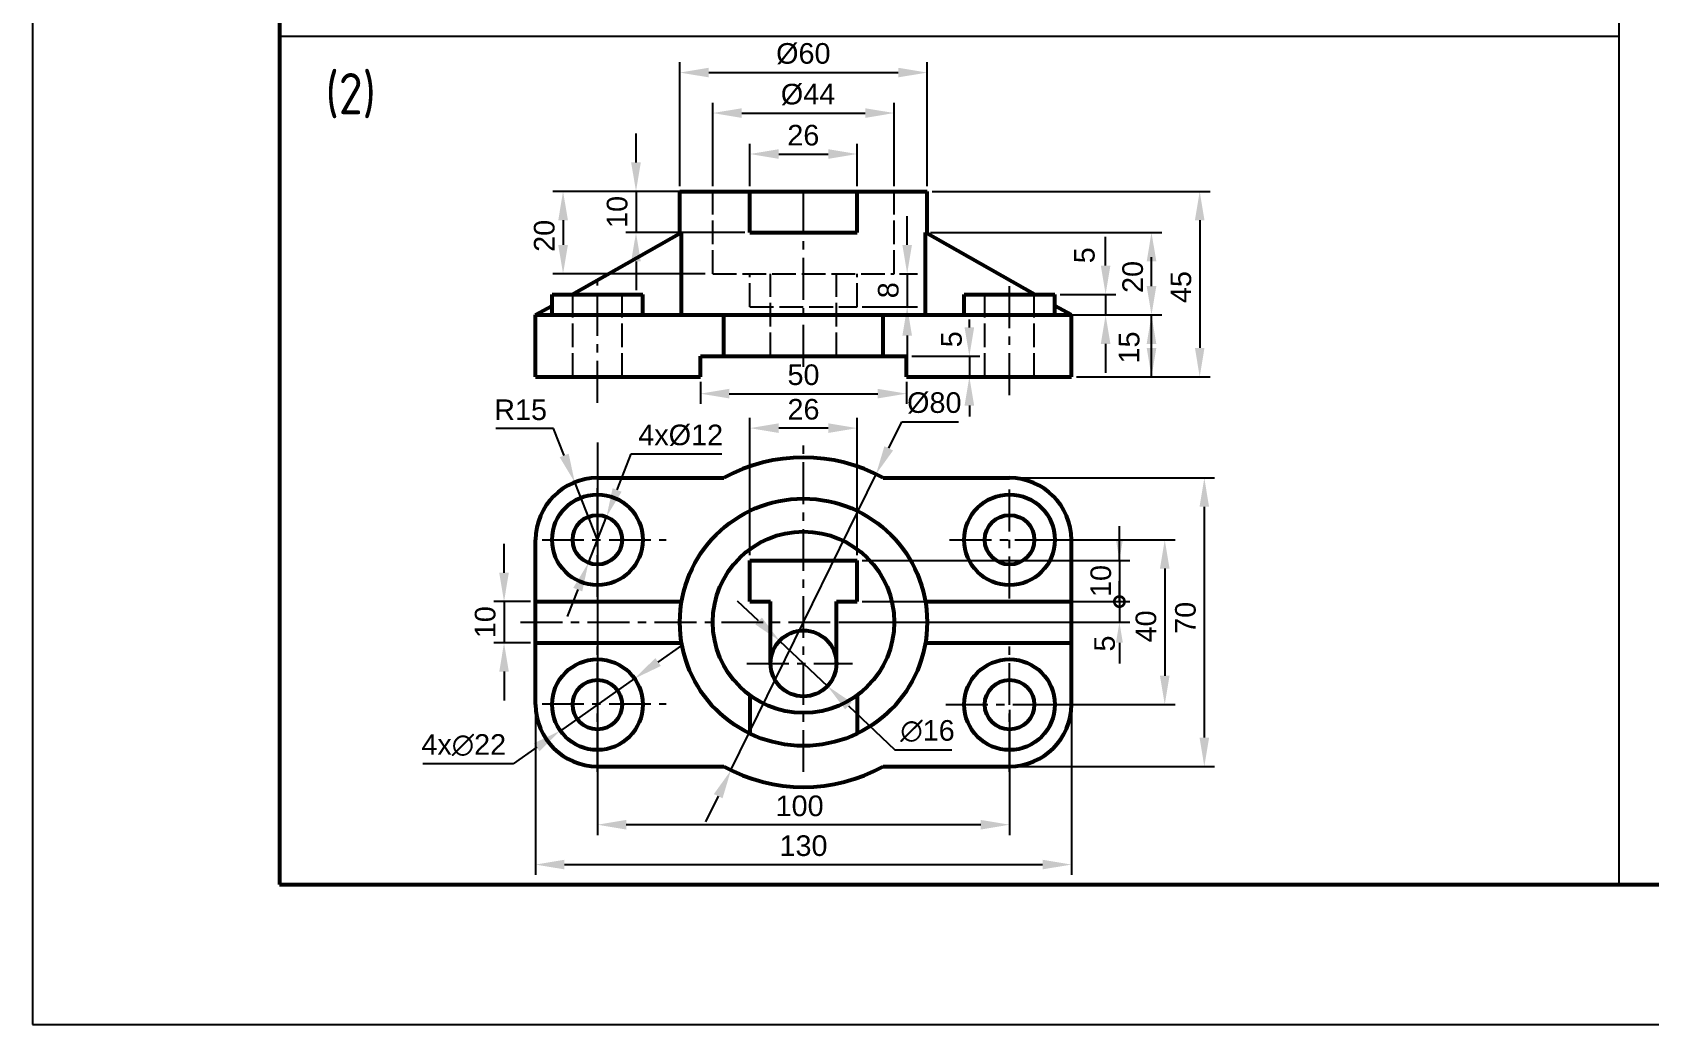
# Model space of a CAD drawing. Header units: millimetres. Extents: x 1492 to 3123, y 858 to 2069.
# Drawn here: x 2344.8 to 2541, y 1173.1 to 1293.5 of the extents above; entities that cross this region are included whole.
import ezdxf

# ---------------------------------------------------------------- set-up
doc = ezdxf.new("R2010")
doc.units = ezdxf.units.MM
doc.header["$LTSCALE"] = 0.8
doc.linetypes.add('ACAD_ISO02W100', pattern=[15, 12, -3])
doc.linetypes.add('CENTER', pattern=[50.8, 31.75, -6.35, 6.35, -6.35])
for name, color, linetype in [('3中心线层', 1, 'CENTER'), ('4虚线层', 6, 'ACAD_ISO02W100'), ('尺寸标注', 250, 'Continuous'), ('细实线', 7, 'Continuous')]:
    doc.layers.add(name, color=color, linetype=linetype)
doc.layers.add('粗实线', color=7, linetype='Continuous', lineweight=53)
doc.styles.get("Standard").update_dxf_attribs({"font": 'ARIAL.TTF'})
doc.styles.add('汉字', font='gbenor.shx', dxfattribs={"height": 5, "bigfont": 'gbcbig.shx'})
doc.dimstyles.new('副本 ISO-26', dxfattribs={"dimtxt": 2.5, "dimasz": 3.5, "dimexe": 1.25, "dimexo": 0.625, "dimgap": 1, "dimtad": 1, "dimtoh": 1, "dimlfac": 2, "dimtxsty": 'Standard', "dimcen": 2.5, "dimadec": 0, "dimazin": 0, "dimtfac": 1, "dimtmove": 0, "dimatfit": 1, "dimfxl": 0, "dimarcsym": 0})

# ---------------------------------------------------------------- blocks, each defined once
blk = doc.blocks.new('*D20')
at = {"layer": 'Defpoints', "color": 0}
for p in [(2463.38, 1239.4), (2463.38, 1204.4), (2487.01, 1204.4)]:
    blk.add_point(p, dxfattribs=at)
at = {"layer": '尺寸标注', "color": 0, "lineweight": -2}
for p, q in [((2464.01, 1239.4), (2488.26, 1239.4)), ((2487.01, 1235.9), (2487.01, 1207.9)), ((2464.01, 1204.4), (2488.26, 1204.4))]:
    blk.add_line(p, q, dxfattribs=at)
at = {"layer": '尺寸标注', "color": 0}
for points in [[(2486.43, 1235.9), (2487.59, 1235.9), (2487.01, 1239.4)], [(2486.43, 1207.9), (2487.59, 1207.9), (2487.01, 1204.4)]]:
    blk.add_solid(points, dxfattribs=at)
at = {"layer": '尺寸标注', "color": 0, "insert": (2484.73, 1222.43), "char_height": 2.5, "attachment_point": 5, "rotation": 90}
blk.add_mtext('70', dxfattribs=at)
blk = doc.blocks.new('*D21')
at = {"layer": 'Defpoints', "color": 0}
for p in [(2463.38, 1231.9), (2463.38, 1211.9), (2482.21, 1211.9)]:
    blk.add_point(p, dxfattribs=at)
at = {"layer": '尺寸标注', "color": 0, "lineweight": -2}
for p, q in [((2464.01, 1231.9), (2483.46, 1231.9)), ((2482.21, 1228.4), (2482.21, 1215.4)), ((2464.01, 1211.9), (2483.46, 1211.9))]:
    blk.add_line(p, q, dxfattribs=at)
at = {"layer": '尺寸标注', "color": 0}
for points in [[(2481.63, 1228.4), (2482.79, 1228.4), (2482.21, 1231.9)], [(2481.63, 1215.4), (2482.79, 1215.4), (2482.21, 1211.9)]]:
    blk.add_solid(points, dxfattribs=at)
at = {"layer": '尺寸标注', "color": 0, "insert": (2479.94, 1221.39), "char_height": 2.5, "attachment_point": 5, "rotation": 90}
blk.add_mtext('40', dxfattribs=at)
blk = doc.blocks.new('_DotSmall')
at = {"color": 0, "linetype": 'ByBlock', "const_width": 0.5}
blk.add_lwpolyline([(-0.0625, 0, 1), (0.0625, 0, 1)], format="xyb", close=True, dxfattribs=at)
blk = doc.blocks.new('*D5')
at = {"layer": 'Defpoints', "color": 0}
for p in [(2410.63, 1238.88), (2413.38, 1231.9)]:
    blk.add_point(p, dxfattribs=at)
at = {"layer": '尺寸标注', "color": 0, "lineweight": -2}
for p, q in [((2408.06, 1245.39), (2401.07, 1245.39)), ((2409.34, 1242.13), (2408.06, 1245.39)), ((2413.38, 1231.9), (2410.63, 1238.88))]:
    blk.add_line(p, q, dxfattribs=at)
at = {"layer": '尺寸标注', "color": 0}
blk.add_solid([(2409.89, 1242.35), (2408.8, 1241.92), (2410.63, 1238.88)], dxfattribs=at)
at = {"layer": '尺寸标注', "color": 0, "insert": (2404.06, 1247.66), "char_height": 2.5, "attachment_point": 5}
blk.add_mtext('R15', dxfattribs=at)
blk = doc.blocks.new('*D22')
at = {"layer": 'Defpoints', "color": 0}
for p in [(2405.88, 1224.4), (2402.05, 1219.4), (2405.88, 1219.4)]:
    blk.add_point(p, dxfattribs=at)
at = {"layer": '尺寸标注', "color": 0, "lineweight": -2}
for p, q in [((2402.05, 1227.9), (2402.05, 1231.4)), ((2405.26, 1224.4), (2400.8, 1224.4)), ((2402.05, 1224.4), (2402.05, 1219.4)), ((2405.26, 1219.4), (2400.8, 1219.4)), ((2402.05, 1215.9), (2402.05, 1212.4))]:
    blk.add_line(p, q, dxfattribs=at)
at = {"layer": '尺寸标注', "color": 0}
for points in [[(2401.47, 1227.9), (2402.63, 1227.9), (2402.05, 1224.4)], [(2401.47, 1215.9), (2402.63, 1215.9), (2402.05, 1219.4)]]:
    blk.add_solid(points, dxfattribs=at)
at = {"layer": '尺寸标注', "color": 0, "insert": (2399.77, 1221.9), "char_height": 2.5, "attachment_point": 5, "rotation": 90}
blk.add_mtext('10', dxfattribs=at)
blk = doc.blocks.new('*D6')
at = {"layer": 'Defpoints', "color": 0}
for p in [(2413.38, 1244.31), (2463.38, 1211.9), (2413.38, 1197.33)]:
    blk.add_point(p, dxfattribs=at)
at = {"layer": '尺寸标注', "color": 0, "lineweight": -2}
for p, q in [((2413.38, 1243.69), (2413.38, 1196.08)), ((2463.38, 1211.27), (2463.38, 1196.08)), ((2459.88, 1197.33), (2416.88, 1197.33))]:
    blk.add_line(p, q, dxfattribs=at)
at = {"layer": '尺寸标注', "color": 0}
for points in [[(2416.88, 1197.91), (2416.88, 1196.74), (2413.38, 1197.33)], [(2459.88, 1197.91), (2459.88, 1196.74), (2463.38, 1197.33)]]:
    blk.add_solid(points, dxfattribs=at)
at = {"layer": '尺寸标注', "color": 0, "insert": (2437.91, 1199.6), "char_height": 2.5, "attachment_point": 5}
blk.add_mtext('100', dxfattribs=at)
blk = doc.blocks.new('*D23')
at = {"layer": 'Defpoints', "color": 0}
for p in [(2431.88, 1245.45), (2431.88, 1229.4), (2444.88, 1229.4)]:
    blk.add_point(p, dxfattribs=at)
at = {"layer": '尺寸标注', "color": 0, "lineweight": -2}
for p, q in [((2431.88, 1230.02), (2431.88, 1246.7)), ((2444.88, 1230.02), (2444.88, 1246.7)), ((2441.38, 1245.45), (2435.38, 1245.45))]:
    blk.add_line(p, q, dxfattribs=at)
at = {"layer": '尺寸标注', "color": 0}
for points in [[(2435.38, 1246.03), (2435.38, 1244.86), (2431.88, 1245.45)], [(2441.38, 1246.03), (2441.38, 1244.86), (2444.88, 1245.45)]]:
    blk.add_solid(points, dxfattribs=at)
at = {"layer": '尺寸标注', "color": 0, "insert": (2438.38, 1247.72), "char_height": 2.5, "attachment_point": 5}
blk.add_mtext('26', dxfattribs=at)
blk = doc.blocks.new('*D24')
at = {"layer": 'Defpoints', "color": 0}
for p in [(2425.88, 1251.68), (2450.88, 1251.68), (2450.88, 1249.63)]:
    blk.add_point(p, dxfattribs=at)
at = {"layer": '尺寸标注', "color": 0, "lineweight": -2}
for p, q in [((2425.88, 1251.05), (2425.88, 1248.38)), ((2450.88, 1251.05), (2450.88, 1248.38)), ((2429.38, 1249.63), (2447.38, 1249.63))]:
    blk.add_line(p, q, dxfattribs=at)
at = {"layer": '尺寸标注', "color": 0}
for points in [[(2429.38, 1250.22), (2429.38, 1249.05), (2425.88, 1249.63)], [(2447.38, 1250.22), (2447.38, 1249.05), (2450.88, 1249.63)]]:
    blk.add_solid(points, dxfattribs=at)
at = {"layer": '尺寸标注', "color": 0, "insert": (2438.38, 1251.91), "char_height": 2.5, "attachment_point": 5}
blk.add_mtext('50', dxfattribs=at)
blk = doc.blocks.new('*D25')
at = {"layer": 'Defpoints', "color": 0}
for p in [(2453.17, 1269.18), (2480.6, 1269.18), (2470.88, 1259.18)]:
    blk.add_point(p, dxfattribs=at)
at = {"layer": '尺寸标注', "color": 0, "lineweight": -2}
for p, q in [((2453.8, 1269.18), (2481.85, 1269.18)), ((2480.6, 1262.68), (2480.6, 1265.68)), ((2471.51, 1259.18), (2481.85, 1259.18))]:
    blk.add_line(p, q, dxfattribs=at)
at = {"layer": '尺寸标注', "color": 0}
for points in [[(2480.02, 1265.68), (2481.19, 1265.68), (2480.6, 1269.18)], [(2480.02, 1262.68), (2481.19, 1262.68), (2480.6, 1259.18)]]:
    blk.add_solid(points, dxfattribs=at)
at = {"layer": '尺寸标注', "color": 0, "insert": (2478.33, 1263.79), "char_height": 2.5, "attachment_point": 5, "rotation": 90}
blk.add_mtext('20', dxfattribs=at)
blk = doc.blocks.new('*D26')
at = {"layer": 'Defpoints', "color": 0}
for p in [(2453.38, 1274.18), (2470.88, 1251.68), (2486.45, 1251.68)]:
    blk.add_point(p, dxfattribs=at)
at = {"layer": '尺寸标注', "color": 0, "lineweight": -2}
for p, q in [((2454.01, 1274.18), (2487.7, 1274.18)), ((2486.45, 1270.68), (2486.45, 1255.18)), ((2471.51, 1251.68), (2487.7, 1251.68))]:
    blk.add_line(p, q, dxfattribs=at)
at = {"layer": '尺寸标注', "color": 0}
for points in [[(2485.87, 1270.68), (2487.03, 1270.68), (2486.45, 1274.18)], [(2485.87, 1255.18), (2487.03, 1255.18), (2486.45, 1251.68)]]:
    blk.add_solid(points, dxfattribs=at)
at = {"layer": '尺寸标注', "color": 0, "insert": (2484.18, 1262.56), "char_height": 2.5, "attachment_point": 5, "rotation": 90}
blk.add_mtext('45', dxfattribs=at)
blk = doc.blocks.new('*D27')
at = {"layer": 'Defpoints', "color": 0}
for p in [(2444.88, 1278.71), (2431.88, 1274.18), (2444.88, 1274.18)]:
    blk.add_point(p, dxfattribs=at)
at = {"layer": '尺寸标注', "color": 0, "lineweight": -2}
for p, q in [((2431.88, 1274.8), (2431.88, 1279.96)), ((2444.88, 1274.8), (2444.88, 1279.96)), ((2435.38, 1278.71), (2441.38, 1278.71))]:
    blk.add_line(p, q, dxfattribs=at)
at = {"layer": '尺寸标注', "color": 0}
for points in [[(2435.38, 1279.29), (2435.38, 1278.12), (2431.88, 1278.71)], [(2441.38, 1279.29), (2441.38, 1278.12), (2444.88, 1278.71)]]:
    blk.add_solid(points, dxfattribs=at)
at = {"layer": '尺寸标注', "color": 0, "insert": (2438.36, 1280.98), "char_height": 2.5, "attachment_point": 5}
blk.add_mtext('26', dxfattribs=at)
blk = doc.blocks.new('*D28')
at = {"layer": 'Defpoints', "color": 0}
for p in [(2427.38, 1274.18), (2409.21, 1264.18), (2427.07, 1264.18)]:
    blk.add_point(p, dxfattribs=at)
at = {"layer": '尺寸标注', "color": 0, "lineweight": -2}
for p, q in [((2426.76, 1274.18), (2407.96, 1274.18)), ((2409.21, 1270.68), (2409.21, 1267.68)), ((2426.44, 1264.18), (2407.96, 1264.18))]:
    blk.add_line(p, q, dxfattribs=at)
at = {"layer": '尺寸标注', "color": 0}
for points in [[(2408.63, 1270.68), (2409.8, 1270.68), (2409.21, 1274.18)], [(2408.63, 1267.68), (2409.8, 1267.68), (2409.21, 1264.18)]]:
    blk.add_solid(points, dxfattribs=at)
at = {"layer": '尺寸标注', "color": 0, "insert": (2406.94, 1268.78), "char_height": 2.5, "attachment_point": 5, "rotation": 90}
blk.add_mtext('20', dxfattribs=at)
blk = doc.blocks.new('*D29')
at = {"layer": 'Defpoints', "color": 0}
for p in [(2431.88, 1274.18), (2418.06, 1269.18), (2431.88, 1269.18)]:
    blk.add_point(p, dxfattribs=at)
at = {"layer": '尺寸标注', "color": 0, "lineweight": -2}
for p, q in [((2418.06, 1277.68), (2418.06, 1281.18)), ((2431.26, 1274.18), (2416.81, 1274.18)), ((2418.06, 1274.18), (2418.06, 1269.18)), ((2431.26, 1269.18), (2416.81, 1269.18)), ((2418.06, 1265.68), (2418.06, 1262.18))]:
    blk.add_line(p, q, dxfattribs=at)
at = {"layer": '尺寸标注', "color": 0}
for points in [[(2417.47, 1277.68), (2418.64, 1277.68), (2418.06, 1274.18)], [(2417.47, 1265.68), (2418.64, 1265.68), (2418.06, 1269.18)]]:
    blk.add_solid(points, dxfattribs=at)
at = {"layer": '尺寸标注', "color": 0, "insert": (2415.78, 1271.68), "char_height": 2.5, "attachment_point": 5, "rotation": 90}
blk.add_mtext('10', dxfattribs=at)
blk = doc.blocks.new('*D30')
at = {"layer": 'Defpoints', "color": 0}
for p in [(2453.38, 1288.59), (2423.38, 1274.18), (2453.38, 1274.18)]:
    blk.add_point(p, dxfattribs=at)
at = {"layer": '尺寸标注', "color": 0, "lineweight": -2}
for p, q in [((2423.38, 1274.8), (2423.38, 1289.84)), ((2453.38, 1274.8), (2453.38, 1289.84)), ((2426.88, 1288.59), (2449.88, 1288.59))]:
    blk.add_line(p, q, dxfattribs=at)
at = {"layer": '尺寸标注', "color": 0}
for points in [[(2426.88, 1289.17), (2426.88, 1288.01), (2423.38, 1288.59)], [(2449.88, 1289.17), (2449.88, 1288.01), (2453.38, 1288.59)]]:
    blk.add_solid(points, dxfattribs=at)
at = {"layer": '尺寸标注', "color": 0, "insert": (2438.36, 1290.87), "char_height": 2.5, "attachment_point": 5}
blk.add_mtext('%%C60', dxfattribs=at)
blk = doc.blocks.new('*D31')
at = {"layer": 'Defpoints', "color": 0}
for p in [(2449.38, 1283.68), (2427.38, 1274.18), (2449.38, 1274.18)]:
    blk.add_point(p, dxfattribs=at)
at = {"layer": '尺寸标注', "color": 0, "lineweight": -2}
for p, q in [((2427.38, 1274.8), (2427.38, 1284.93)), ((2430.88, 1283.68), (2445.88, 1283.68)), ((2449.38, 1274.8), (2449.38, 1284.93))]:
    blk.add_line(p, q, dxfattribs=at)
at = {"layer": '尺寸标注', "color": 0}
for points in [[(2430.88, 1284.26), (2430.88, 1283.09), (2427.38, 1283.68)], [(2445.88, 1284.26), (2445.88, 1283.09), (2449.38, 1283.68)]]:
    blk.add_solid(points, dxfattribs=at)
at = {"layer": '尺寸标注', "color": 0, "insert": (2438.93, 1285.93), "char_height": 2.5, "attachment_point": 5}
blk.add_mtext('%%C44', dxfattribs=at)
blk = doc.blocks.new('*D61')
at = {"layer": 'Defpoints', "color": 0}
for p in [(2449.38, 1264.18), (2444.88, 1260.18), (2450.96, 1260.18)]:
    blk.add_point(p, dxfattribs=at)
at = {"layer": '尺寸标注', "color": 0, "lineweight": -2}
for p, q in [((2450.96, 1267.68), (2450.96, 1271.18)), ((2450.01, 1264.18), (2452.21, 1264.18)), ((2450.96, 1264.18), (2450.96, 1260.18)), ((2445.51, 1260.18), (2452.21, 1260.18)), ((2450.96, 1256.68), (2450.96, 1253.18))]:
    blk.add_line(p, q, dxfattribs=at)
at = {"layer": '尺寸标注', "color": 0}
for points in [[(2450.38, 1267.68), (2451.54, 1267.68), (2450.96, 1264.18)], [(2450.38, 1256.68), (2451.54, 1256.68), (2450.96, 1260.18)]]:
    blk.add_solid(points, dxfattribs=at)
at = {"layer": '尺寸标注', "color": 0, "insert": (2448.68, 1262.18), "char_height": 2.5, "attachment_point": 5, "rotation": 90}
blk.add_mtext('8', dxfattribs=at)
blk = doc.blocks.new('*D62')
at = {"layer": 'Defpoints', "color": 0}
for p in [(2435.47, 1219.65), (2441.29, 1214.15)]:
    blk.add_point(p, dxfattribs=at)
at = {"layer": '尺寸标注', "color": 0, "lineweight": -2}
for p, q in [((2432.93, 1222.05), (2430.39, 1224.45)), ((2435.47, 1219.65), (2441.29, 1214.15)), ((2443.83, 1211.75), (2449.48, 1206.41)), ((2449.48, 1206.41), (2456.39, 1206.41))]:
    blk.add_line(p, q, dxfattribs=at)
at = {"layer": '尺寸标注', "color": 0}
for points in [[(2433.33, 1222.47), (2432.53, 1221.63), (2435.47, 1219.65)], [(2444.23, 1212.17), (2443.43, 1211.32), (2441.29, 1214.15)]]:
    blk.add_solid(points, dxfattribs=at)
at = {"layer": '尺寸标注', "color": 0, "insert": (2453.43, 1208.69), "char_height": 2.5, "attachment_point": 5}
blk.add_mtext('∅16', dxfattribs=at)
blk = doc.blocks.new('*D63')
at = {"layer": 'Defpoints', "color": 0}
for p in [(2417.88, 1215.06), (2408.88, 1208.74)]:
    blk.add_point(p, dxfattribs=at)
at = {"layer": '尺寸标注', "color": 0, "lineweight": -2}
for p, q in [((2420.75, 1217.07), (2423.61, 1219.08)), ((2417.88, 1215.06), (2408.88, 1208.74)), ((2406.01, 1206.73), (2403.15, 1204.72)), ((2403.15, 1204.72), (2392.18, 1204.72))]:
    blk.add_line(p, q, dxfattribs=at)
at = {"layer": '尺寸标注', "color": 0}
for points in [[(2420.41, 1217.55), (2421.08, 1216.59), (2417.88, 1215.06)], [(2405.68, 1207.21), (2406.35, 1206.25), (2408.88, 1208.74)]]:
    blk.add_solid(points, dxfattribs=at)
at = {"layer": '尺寸标注', "color": 0, "insert": (2397.16, 1206.98), "char_height": 2.5, "attachment_point": 5}
blk.add_mtext('4x∅22', dxfattribs=at)
blk = doc.blocks.new('*D66')
at = {"layer": 'Defpoints', "color": 0}
for p in [(2447.18, 1239.86), (2429.58, 1203.94)]:
    blk.add_point(p, dxfattribs=at)
at = {"layer": '尺寸标注', "color": 0, "lineweight": -2}
for p, q in [((2448.72, 1243), (2450.3, 1246.22)), ((2450.3, 1246.22), (2457.2, 1246.22)), ((2429.58, 1203.94), (2447.18, 1239.86)), ((2428.04, 1200.8), (2426.5, 1197.66))]:
    blk.add_line(p, q, dxfattribs=at)
at = {"layer": '尺寸标注', "color": 0}
for points in [[(2448.2, 1243.26), (2449.25, 1242.74), (2447.18, 1239.86)], [(2427.51, 1201.05), (2428.56, 1200.54), (2429.58, 1203.94)]]:
    blk.add_solid(points, dxfattribs=at)
at = {"layer": '尺寸标注', "color": 0, "insert": (2454.25, 1248.5), "char_height": 2.5, "attachment_point": 5}
blk.add_mtext('%%C80', dxfattribs=at)
blk = doc.blocks.new('*D74')
at = {"layer": 'Defpoints', "color": 0}
for p in [(2405.88, 1211.9), (2470.88, 1211.9), (2470.88, 1192.49)]:
    blk.add_point(p, dxfattribs=at)
at = {"layer": '尺寸标注', "color": 0, "lineweight": -2}
for p, q in [((2405.88, 1211.27), (2405.88, 1191.24)), ((2470.88, 1211.27), (2470.88, 1191.24)), ((2409.38, 1192.49), (2467.38, 1192.49))]:
    blk.add_line(p, q, dxfattribs=at)
at = {"layer": '尺寸标注', "color": 0}
for points in [[(2409.38, 1193.08), (2409.38, 1191.91), (2405.88, 1192.49)], [(2467.38, 1193.08), (2467.38, 1191.91), (2470.88, 1192.49)]]:
    blk.add_solid(points, dxfattribs=at)
at = {"layer": '尺寸标注', "color": 0, "insert": (2438.38, 1194.77), "char_height": 2.5, "attachment_point": 5}
blk.add_mtext('130', dxfattribs=at)
blk = doc.blocks.new('*D76')
at = {"layer": 'Defpoints', "color": 0}
for p in [(2414.48, 1234.69), (2412.28, 1229.11)]:
    blk.add_point(p, dxfattribs=at)
at = {"layer": '尺寸标注', "color": 0, "lineweight": -2}
for p, q in [((2415.77, 1237.95), (2417.49, 1242.33)), ((2417.49, 1242.33), (2428.46, 1242.33)), ((2412.28, 1229.11), (2414.48, 1234.69)), ((2410.99, 1225.85), (2409.71, 1222.6))]:
    blk.add_line(p, q, dxfattribs=at)
at = {"layer": '尺寸标注', "color": 0}
for points in [[(2415.22, 1238.16), (2416.31, 1237.73), (2414.48, 1234.69)], [(2410.45, 1226.07), (2411.54, 1225.64), (2412.28, 1229.11)]]:
    blk.add_solid(points, dxfattribs=at)
at = {"layer": '尺寸标注', "color": 0, "insert": (2423.48, 1244.58), "char_height": 2.5, "attachment_point": 5}
blk.add_mtext('4x%%c12', dxfattribs=at)

msp = doc.modelspace()

# ---------------------------------------------------------------- linework, layer by layer
at = {"layer": '3中心线层', "color": 7, "ltscale": 0.2}
for p, q in [((2438.3803, 1252.9007), (2438.3803, 1274.1756)), ((2413.3803, 1248.5167), (2413.3803, 1263.4106)), ((2463.3803, 1249.449), (2463.3803, 1263.4106)), ((2438.3803, 1203.7298), (2438.3803, 1244.3522)), ((2413.3803, 1224.9638), (2413.3803, 1238.5303)), ((2463.3803, 1224.7754), (2463.3803, 1238.5303)), ((2406.6594, 1231.8991), (2421.7322, 1231.8991)), ((2456.1032, 1231.8991), (2470.1498, 1231.8991)), ((2404.0437, 1221.8991), (2470.8803, 1221.8991)), ((2413.3803, 1203.7298), (2413.3803, 1219.4995)), ((2463.3803, 1203.7298), (2463.3803, 1219.1227)), ((2431.5213, 1216.8991), (2444.3075, 1216.8991)), ((2406.6594, 1211.9826), (2421.7322, 1211.9826)), ((2455.6682, 1211.8991), (2469.8716, 1211.8991))]:
    msp.add_line(p, q, dxfattribs=at)
at = {"layer": '4虚线层', "color": 7, "ltscale": 0.3}
for p, q in [((2427.3803, 1264.1756), (2427.3803, 1274.1756)), ((2449.3803, 1264.1756), (2449.3803, 1274.1756)), ((2427.3803, 1264.1756), (2449.3803, 1264.1756)), ((2431.8803, 1260.1756), (2431.8803, 1264.1756)), ((2434.3803, 1254.1756), (2434.3803, 1264.1756)), ((2442.3803, 1254.1756), (2442.3803, 1264.1756)), ((2444.8803, 1260.1756), (2444.8803, 1264.1756)), ((2410.3803, 1251.6756), (2410.3803, 1261.6756)), ((2416.3803, 1251.6756), (2416.3803, 1261.6756)), ((2431.8803, 1260.1756), (2444.8803, 1260.1756)), ((2460.3803, 1251.6756), (2460.3803, 1261.6756)), ((2466.3803, 1251.6756), (2466.3803, 1261.6756))]:
    msp.add_line(p, q, dxfattribs=at)
at = {"layer": '尺寸标注', "color": 7}
for p, q in [((2475.034, 1265.1756), (2475.034, 1268.6756)), ((2480.603, 1262.6756), (2480.603, 1266.1756)), ((2469.5053, 1261.6756), (2476.284, 1261.6756)), ((2475.034, 1261.6756), (2475.034, 1259.1756)), ((2458.5065, 1257.6756), (2458.5065, 1258.6141)), ((2469.5053, 1259.1756), (2476.284, 1259.1756)), ((2471.5053, 1259.1756), (2481.853, 1259.1756)), ((2480.603, 1251.6756), (2480.603, 1259.1756)), ((2451.5053, 1254.1756), (2459.7565, 1254.1756)), ((2458.5065, 1254.1756), (2458.5065, 1251.6756)), ((2475.034, 1255.6756), (2475.034, 1252.1756)), ((2451.5053, 1251.6756), (2459.7565, 1251.6756)), ((2471.5053, 1251.6756), (2481.853, 1251.6756)), ((2458.5065, 1248.1756), (2458.5065, 1246.8526)), ((2476.7107, 1229.3991), (2476.7107, 1233.5435)), ((2445.5053, 1229.3991), (2477.9607, 1229.3991)), ((2476.7107, 1229.3991), (2476.7107, 1224.3991)), ((2476.7107, 1224.3991), (2476.7107, 1226.8991)), ((2445.5053, 1224.3991), (2477.9607, 1224.3991)), ((2445.5053, 1224.3991), (2477.9607, 1224.3991)), ((2476.7107, 1224.3991), (2476.7107, 1221.8991)), ((2443.3178, 1221.8991), (2477.9607, 1221.8991)), ((2476.7107, 1219.3991), (2476.7107, 1216.8991))]:
    msp.add_line(p, q, dxfattribs=at)
for points in [[(2474.4507, 1265.1756), (2475.6173, 1265.1756), (2475.034, 1261.6756)], [(2474.4507, 1255.6756), (2475.6173, 1255.6756), (2475.034, 1259.1756)], [(2480.0197, 1255.6756), (2481.1864, 1255.6756), (2480.603, 1259.1756)], [(2457.9232, 1257.6756), (2459.0899, 1257.6756), (2458.5065, 1254.1756)], [(2480.0197, 1255.1756), (2481.1864, 1255.1756), (2480.603, 1251.6756)], [(2457.9232, 1248.1756), (2459.0899, 1248.1756), (2458.5065, 1251.6756)], [(2476.294, 1231.8991), (2477.1273, 1231.8991), (2476.7107, 1229.3991)], [(2476.294, 1219.3991), (2477.1273, 1219.3991), (2476.7107, 1221.8991)]]:
    msp.add_solid(points, dxfattribs=at)
at = {"layer": '粗实线', "color": 7}
for p, q in [((2374.8208, 1418.0687), (2374.8208, 1190.0687)), ((2423.3803, 1274.1756), (2453.3803, 1274.1756)), ((2423.3803, 1269.0572), (2423.3803, 1274.1756)), ((2431.8803, 1269.1756), (2431.8803, 1274.1756)), ((2444.8803, 1269.1756), (2444.8803, 1274.1756)), ((2453.3803, 1269.0572), (2453.3803, 1274.1756)), ((2410.3078, 1261.6756), (2423.5901, 1269.1756)), ((2423.5901, 1259.1756), (2423.5901, 1269.1756)), ((2431.8803, 1269.1756), (2444.8803, 1269.1756)), ((2453.1705, 1259.1756), (2453.1705, 1269.1756)), ((2466.4529, 1261.6756), (2453.1705, 1269.1756)), ((2405.8803, 1259.1756), (2407.8803, 1260.305)), ((2407.8803, 1261.6756), (2418.8803, 1261.6756)), ((2407.8803, 1259.1756), (2407.8803, 1261.6756)), ((2418.8803, 1259.1756), (2418.8803, 1261.6756)), ((2457.8803, 1261.6756), (2468.8803, 1261.6756)), ((2457.8803, 1259.1756), (2457.8803, 1261.6756)), ((2468.8803, 1259.1756), (2468.8803, 1261.6756)), ((2470.8803, 1259.1756), (2468.8803, 1260.305)), ((2405.8803, 1259.1756), (2470.8803, 1259.1756)), ((2405.8803, 1251.6756), (2405.8803, 1259.1756)), ((2428.6979, 1254.1756), (2428.6979, 1259.1756)), ((2448.0628, 1254.1756), (2448.0628, 1259.1756)), ((2470.8803, 1251.6756), (2470.8803, 1259.1756)), ((2425.8803, 1251.6756), (2425.8803, 1254.1756)), ((2425.8803, 1254.1756), (2450.8803, 1254.1756)), ((2450.8803, 1251.6756), (2450.8803, 1254.1756)), ((2405.8803, 1251.6756), (2425.8803, 1251.6756)), ((2450.8803, 1251.6756), (2470.8803, 1251.6756)), ((2413.3803, 1239.3991), (2428.6979, 1239.3991)), ((2448.0628, 1239.3991), (2463.3803, 1239.3991)), ((2405.8803, 1211.8991), (2405.8803, 1231.8991)), ((2405.8803, 1221.8991), (2405.8803, 1231.8991)), ((2470.8803, 1211.8991), (2470.8803, 1231.8991)), ((2470.8803, 1224.3991), (2470.8803, 1231.8991)), ((2431.8803, 1229.3991), (2444.8803, 1229.3991)), ((2431.8803, 1224.3991), (2431.8803, 1229.3991)), ((2444.8803, 1224.3991), (2444.8803, 1229.3991)), ((2405.8803, 1224.3991), (2423.5901, 1224.3991)), ((2431.8803, 1224.3991), (2434.3803, 1224.3991)), ((2434.3803, 1216.8991), (2434.3803, 1224.3991)), ((2442.3803, 1224.3991), (2444.8803, 1224.3991)), ((2442.3803, 1216.8991), (2442.3803, 1224.3991)), ((2453.1705, 1224.3991), (2470.8803, 1224.3991)), ((2405.8803, 1219.3991), (2423.5901, 1219.3991)), ((2453.1705, 1219.3991), (2470.8803, 1219.3991)), ((2431.8803, 1213.0249), (2431.8803, 1208.3806)), ((2444.8803, 1213.0249), (2444.8803, 1208.3806)), ((2413.3803, 1204.3991), (2428.6979, 1204.3991)), ((2448.0628, 1204.3991), (2463.3803, 1204.3991)), ((2374.8208, 1190.0687), (2699.8208, 1190.0687))]:
    msp.add_line(p, q, dxfattribs=at)
for centre, radius in [((2413.3803, 1231.8991), 5.5), ((2438.3803, 1221.8991), 15), ((2463.3803, 1231.8991), 5.5), ((2413.3803, 1231.8991), 3), ((2463.3803, 1231.8991), 3), ((2438.3803, 1221.8991), 11), ((2438.3803, 1216.8991), 4), ((2413.3803, 1211.8991), 5.5), ((2463.3803, 1211.8991), 5.5), ((2413.3803, 1211.8991), 3), ((2463.3803, 1211.8991), 3)]:
    msp.add_circle(centre, radius, dxfattribs=at)
for centre, radius, start, end in [((2438.3803, 1221.8991), 20, 61.044976, 118.955024), ((2413.3803, 1231.8991), 7.5, 90, 180), ((2463.3803, 1231.8991), 7.5, 0, 90), ((2413.3803, 1211.8991), 7.5, 180, 270), ((2463.3803, 1211.8991), 7.5, 270, 0), ((2438.3803, 1221.8991), 20, 241.044976, 298.955024)]:
    msp.add_arc(centre, radius, start, end, dxfattribs=at)
at = {"layer": '细实线', "color": 7}
for p, q in [((2344.8208, 1438.0687), (2344.8208, 1173.0687)), ((2537.3208, 1410.0687), (2537.3208, 1190.0687)), ((2374.8208, 1293.0155), (2537.3208, 1293.0155)), ((2344.8208, 1173.0687), (2716.8208, 1173.0687))]:
    msp.add_line(p, q, dxfattribs=at)

# ---------------------------------------------------------------- block references
at = {"layer": '尺寸标注', "color": 7, "xscale": 2.5, "yscale": 2.5, "zscale": 2.5, "rotation": 270}
msp.add_blockref('_DotSmall', (2476.7107, 1224.3991), dxfattribs=at)
msp.add_blockref('_DotSmall', (2476.7107, 1224.3991), dxfattribs=at)

# ---------------------------------------------------------------- texts
at = {"layer": '尺寸标注', "color": 7, "char_height": 2.5, "attachment_point": 5, "rotation": 90}
for s, insert in [('5', (2472.4688, 1266.4209)), ('5', (2456.3491, 1256.2316)), ('15', (2477.8996, 1255.2311)), ('10', (2474.4607, 1226.8991)), ('5', (2474.9246, 1219.3114))]:
    msp.add_mtext(s, dxfattribs=dict(at, insert=insert))
at = {"layer": '细实线', "color": 7, "insert": (2380.4031, 1288.5357), "char_height": 5, "attachment_point": 1, "style": '汉字'}
msp.add_mtext_dynamic_manual_height_columns('(2)', width=12.697354, gutter_width=25, heights=[0], dxfattribs=at)

# ---------------------------------------------------------------- dimensions: what is measured, and where the dimension line sits
at = {"layer": '尺寸标注', "color": 7}
for base, p1, p2, text, picture, middle in [((2453.3803, 1288.5901), (2423.3803, 1274.1756), (2453.3803, 1274.1756), '%%C<>', '*D30', (2438.3565, 1288.5901)), ((2449.3803, 1283.6765), (2427.3803, 1274.1756), (2449.3803, 1274.1756), '%%C44', '*D31', (2438.9253, 1283.6765))]:
    dim = msp.add_linear_dim(base=base, p1=p1, p2=p2, text=text, dimstyle='副本 ISO-26', dxfattribs=at)
    dim.commit()
    dim.dimension.update_dxf_attribs({"geometry": picture, "text_midpoint": middle, "dimtype": 160})
for base, p1, p2, picture, middle in [((2444.8803, 1278.7069), (2431.8803, 1274.1756), (2444.8803, 1274.1756), '*D27', (2438.3565, 1278.7069)), ((2450.8803, 1249.632), (2425.8803, 1251.6756), (2450.8803, 1251.6756), '*D24', (2438.3803, 1249.632)), ((2413.3803, 1197.3278), (2463.3803, 1211.8991), (2413.3803, 1244.3114), '*D6', (2437.9116, 1197.3278))]:
    dim = msp.add_linear_dim(base=base, p1=p1, p2=p2, dimstyle='副本 ISO-26', dxfattribs=at)
    dim.commit()
    dim.dimension.update_dxf_attribs({"geometry": picture, "text_midpoint": middle, "dimtype": 160})
for base, p1, p2, picture, middle in [((2418.0574, 1269.1756), (2431.8803, 1274.1756), (2431.8803, 1269.1756), '*D29', (2418.0574, 1271.6756)), ((2409.2121, 1264.1756), (2427.3803, 1274.1756), (2427.0678, 1264.1756), '*D28', (2409.2121, 1268.7774)), ((2486.4512, 1251.6756), (2453.3803, 1274.1756), (2470.8803, 1251.6756), '*D26', (2486.4512, 1262.5564)), ((2480.603, 1269.1756), (2470.8803, 1259.1756), (2453.1705, 1269.1756), '*D25', (2480.603, 1263.7915)), ((2487.0114, 1204.3991), (2463.3803, 1239.3991), (2463.3803, 1204.3991), '*D20', (2487.0114, 1222.4283)), ((2402.0512, 1219.3991), (2405.8803, 1224.3991), (2405.8803, 1219.3991), '*D22', (2402.0512, 1221.8991)), ((2482.2115, 1211.8991), (2463.3803, 1231.8991), (2463.3803, 1211.8991), '*D21', (2482.2115, 1221.3914))]:
    dim = msp.add_linear_dim(base=base, p1=p1, p2=p2, angle=90, dimstyle='副本 ISO-26', dxfattribs=at)
    dim.commit()
    dim.dimension.update_dxf_attribs({"geometry": picture, "text_midpoint": middle, "dimtype": 160})
dim = msp.add_linear_dim(base=(2450.9598, 1260.1756), p1=(2449.3803, 1264.1756), p2=(2444.8803, 1260.1756), angle=90, dimstyle='副本 ISO-26', dxfattribs=at)
dim.commit()
dim.dimension.update_dxf_attribs({"geometry": '*D61', "text_midpoint": (2448.6834, 1262.1756)})
for p1, p2, text, picture, middle in [((2429.5767, 1203.9409), (2447.1839, 1239.8572), '%%C80', '*D66', (2454.2532, 1246.2196)), ((2412.2794, 1229.1084), (2414.4813, 1234.6897), '4x%%c12', '*D76', (2423.477, 1242.3287))]:
    dim = msp.add_diameter_dim_2p(p1=p1, p2=p2, text=text, dimstyle='副本 ISO-26', dxfattribs=at)
    dim.commit()
    dim.dimension.update_dxf_attribs({"geometry": picture, "text_midpoint": middle, "dimtype": 163})
dim = msp.add_radius_dim(center=(2413.3803, 1231.8991), mpoint=(2410.628, 1238.8758), dimstyle='副本 ISO-26', dxfattribs=at)
dim.commit()
dim.dimension.update_dxf_attribs({"geometry": '*D5', "text_midpoint": (2404.0629, 1247.6638)})
for base, p1, p2, picture, middle in [((2431.8803, 1245.4455), (2444.8803, 1229.3991), (2431.8803, 1229.3991), '*D23', (2438.3803, 1247.722)), ((2470.8803, 1192.4931), (2405.8803, 1211.8991), (2470.8803, 1211.8991), '*D74', (2438.3803, 1194.7704))]:
    dim = msp.add_linear_dim(base=base, p1=p1, p2=p2, dimstyle='副本 ISO-26', dxfattribs=at)
    dim.commit()
    dim.dimension.update_dxf_attribs({"geometry": picture, "text_midpoint": middle})
dim = msp.add_diameter_dim_2p(p1=(2435.4732, 1219.6466), p2=(2441.2874, 1214.1515), dimstyle='副本 ISO-26', dxfattribs=at)
dim.commit()
dim.dimension.update_dxf_attribs({"geometry": '*D62', "text_midpoint": (2453.4316, 1206.4105), "dimtype": 163})
dim = msp.add_diameter_dim_2p(p1=(2417.883, 1215.0576), p2=(2408.8777, 1208.7405), text='4x<>', dimstyle='副本 ISO-26', dxfattribs=at)
dim.commit()
dim.dimension.update_dxf_attribs({"geometry": '*D63', "text_midpoint": (2397.1649, 1206.9757)})

doc.saveas('drawing.dxf')
